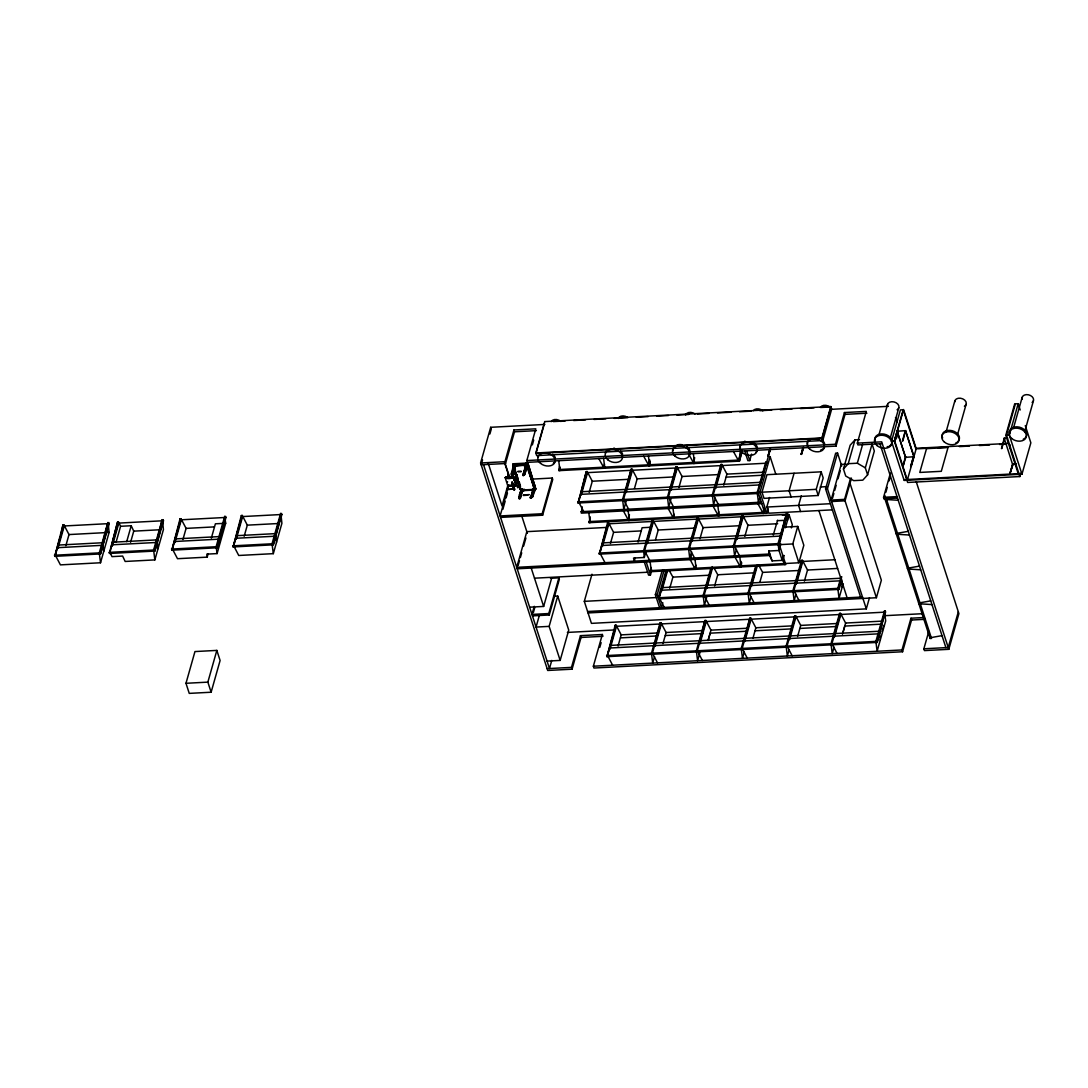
<?xml version="1.0" encoding="UTF-8"?>
<svg xmlns="http://www.w3.org/2000/svg" width="1088" height="1088" viewBox="0 0 1088 1088"><rect width="100%" height="100%" fill="white"/><g stroke="black" fill="none" stroke-linecap="round" stroke-linejoin="round"><path stroke-width="1.5" d="M512.598 474.518L514.692 465.487L513.196 471.471M511.374 473.919L511.496 473.13M513.4 476.843C508.966 481.426 497.855 475.592 513.4 476.843L516.46 484.677L515.794 485.955L508.014 486.186L515.739 485.778M507.865 478.23A12.58 8.527 -1.8 0 0 508.395 476.082L507.933 473.865L508.912 477.319M511.496 473.797C510.49 475.66 513.93 477.455 512.679 474.817M512.842 474.586L513.019 475.85L512.965 473.974M511.646 474.042L511.836 476.082M511.822 474.15L512.013 476.19M509.007 477.999L508.694 476.422M516.623 482.555L517.222 482.161L516.542 482.528M519.085 496.563C519.969 504.193 521.098 487.166 522.73 489.899L521.791 493.136M519.234 497.474L519.153 498.726M519.411 497.583L519.343 498.834M506.954 489.45L514.774 489.097M507.062 489.559L514.692 488.934M508.545 476.802L508.667 477.006M520.173 497.91L522.458 489.042M522.784 474.749C525.966 474.042 522.39 477.224 522.961 474.273M524.348 475.252L524.593 474.558M523.437 473.294L523.722 472.478M520.186 498.399L521.043 495.734M520.39 497.896L520.377 498.603M511.387 473.253L511.958 471.43M523.614 472.6L524.185 470.778M518.976 496.686L521.166 488.988L522.267 488.934M531.189 496.046C537.717 473.239 532.222 503.88 530.332 497.026M511.85 471.553L512.679 468.806M524.076 470.9L525.803 464.902L524.783 468.289M519.438 494.986L520.159 492.374M512.57 468.928L513.468 465.678M533.392 488.349L530.971 496.604M524.511 471.825L525.694 465.025M531.923 495.162L532.644 492.565M63.92 524.878L55.338 555.206L60.425 564.876L100.518 562.768L99.28 552.881L107.862 522.566L109.14 523.6L100.558 553.928L54.754 556.335L62.982 524.933L63.92 524.878L69.006 534.562L65.851 545.686M54.754 556.335L60.166 537.186M61.078 533.99L62.982 524.933M57.95 548.311L64.274 525.966M102.34 544.394L107.862 522.566M100.558 553.928L108.8 522.512M100.518 562.768L109.099 532.44L108.215 523.654M118.483 521.995L109.902 552.323L111.996 556.621L122.631 556.063L125.161 561.462L154.85 559.898L153.612 550.025L162.194 519.697L163.486 520.73L154.904 551.058L109.317 553.466L117.545 522.05L118.483 521.995L120.578 526.293L116.076 542.205M111.126 547.074L117.545 522.05M112.513 545.428L118.837 523.083M126.711 541.634L131.213 525.735L120.578 526.293M130.587 542.273L133.742 531.148L131.213 525.735M153.966 551.113L155.326 546.285M156.672 541.525L162.194 519.697M154.904 551.058L163.132 519.642M154.85 559.898L163.431 529.57L162.547 520.785M180.989 518.704L172.421 549.032L177.507 558.702L207.196 557.138L206.815 554.132L217.097 553.588L216.118 546.72L224.699 516.406L225.991 517.439L217.41 547.767L171.836 550.161L180.064 518.758L180.989 518.704L186.089 528.387L182.934 539.512M171.836 550.161L179.955 521.438M175.018 542.137L181.342 519.792L225.991 517.439M211.344 538.125L215.397 523.804L225.678 523.274L224.699 516.406M207.196 557.138L208.094 553.928M216.471 547.808L217.382 544.598M218.729 539.825L225.053 517.494M217.41 547.767L225.638 516.351M217.097 553.588L225.678 523.274M185.98 683.291L194.956 651.562L216.838 650.406L220.102 660.498L211.126 692.226L189.244 693.382L185.98 683.291L207.862 682.135L216.838 650.406M242.284 515.467L233.702 545.795L238.734 555.478L273.319 553.656L272.027 543.782L280.609 513.454L281.901 514.488L273.319 544.816L233.118 546.938L241.346 515.522L242.284 515.467L247.316 525.15L244.161 536.289M233.118 546.938L240.788 519.806M236.314 538.9L242.638 516.555M273.741 540.07L280.514 516.134M273.319 544.816L281.547 513.4M273.319 553.656L281.901 523.328L281.126 515.998M581.046 637.459L602.929 636.303L602.344 634.494L580.462 635.65L581.046 637.459L572.07 669.188L547.713 670.466L480.597 462.985L490.688 427.298L544.843 424.442M482.555 459.925L481.182 464.794L505.539 463.515L514.515 431.786L513.93 429.978L535.799 428.822L526.823 460.55L527.408 462.359L836.033 446.094L845.022 414.365L844.438 412.542L866.306 411.4L857.33 443.129L857.915 444.938L882.273 443.646M489.899 433.976L491.273 429.107L490.688 427.298M505.539 463.515L504.941 461.706L513.93 429.978M505.498 477.7C526.497 476.53 502.887 479.754 505.594 477.251M520.418 488.118L520.118 489.369L518.01 482.732L521.356 490.919L513.128 463.787L527.857 463.012L535.84 489.178L527.857 463.012M513.713 468.697L513.305 465.066L521.043 490.484L513.074 465.65L527.109 465.011L525.409 470.832M508.042 484.69L502.03 505.92L488.254 463.311M513.658 465.542L513.25 466.575C515.005 467.677 516.351 464.821 515.834 466.439M508.069 486.363L508.273 485.52L516.324 485.112L513.414 477.469M508.83 485.126L500.099 515.957L542.178 513.74L552.282 478.04L532.086 479.114M515.032 464.467L515.25 463.678M502.874 509.293L505.158 501.187M506.083 497.937L507.457 493.068M514.366 469.921L514.134 470.696L514.257 469.948M514.148 489.913C508.599 475.973 515.032 483.97 514.012 490.035L511.809 483.249M514.842 471.226L514.733 471.974M514.583 489.886L512.298 482.188M515.494 470.261L515.209 469.35M516.324 485.112L513.55 478.23L514.039 477.21M516.174 485.629L513.278 477.442M513.74 469.499L515.467 474.817L515.726 473.729M515.671 475.619L516.025 474.368M515.957 474.45C519.833 475.238 511.306 485.887 516.215 474.354M515.018 479.658L516.909 474.762M515.535 479.631L516.786 474.354M516.909 479.278L517.194 478.502L517.072 479.25M517.548 476.979L517.902 477.686M515.794 485.955L516.46 484.677M517.738 482.011L515.644 475.538L517.82 482.093L518.119 480.842M517.82 482.093L518.065 480.842M518.024 482.895L518.378 481.63M518.078 482.895L518.092 481.358M517.466 487.247L519.37 482.338L517.983 487.22M517.602 487.655L519.493 482.746L518.119 487.628M524.294 465.99C523.872 464.454 525.001 467.201 526.864 465.854L527.272 464.821L513.21 465.569M525.518 463.91L525.735 463.121M519.547 485.765L519.547 486.132M528.006 466.412L527.326 467.976L527.095 464.957M532.345 444.91L533.691 440.15M526.755 465.514L527.218 464.25L513.604 464.97L513.142 466.235L526.891 465.052M527.462 464.889L527.598 465.324M521.057 489.015L520.962 490.035L533.474 489.437M520.907 490.933L521.342 489.178M527.326 467.976C528.89 461.652 529.978 477.591 530.128 472.804M523.763 490.96C525.014 489.382 519.52 492.905 521.533 489.491L524.566 489.342M528.088 466.33L527.789 467.595M521.179 491.096L513.128 463.787M528.714 469.934L528.768 469.186M820.801 407.483L830.96 406.953L831.667 409.129L822.786 440.518L536.683 455.614L535.976 453.438L544.422 423.613M530.087 474.858L530.441 473.606L530.128 474.694M531.066 477.197L531.284 476.422M532.481 480.08L532.25 481.25M532.168 481.331L530.441 473.606M532.821 480.964C531.257 481.63 534.874 482.338 534.915 487.438L534.344 488.621L534.888 487.356M533.582 483.698L533.365 484.473L533.474 483.725M533.786 487.941L534.358 487.465L534.97 490.198L526.592 465.691M534.534 490.226L527.163 465.215M535.378 488.254C533.868 493.653 535.65 486.173 535.35 489.274L532.658 496.89M518.106 565.597L519.493 560.674M520.363 557.614L521.71 552.826M523.627 546.081L525.926 537.962M500.575 517.412L542.64 515.195L552.745 479.495L552.282 478.04M742.166 451.547L739.459 461.122L559.014 470.642L559.558 466.358M559.014 470.642L559.912 467.446M534.249 606.315L531.964 614.421L548.787 613.537L558.892 577.85L550.474 578.286M533.351 612.626L534.725 607.757M539.213 615.89L536.044 627.069L549.141 626.375L557.722 596.047L554.445 596.224M529.611 607.186L543.646 606.438L551.766 577.714M758.486 493.49L578.041 503.01L586.269 471.594L587.207 471.553L592.294 481.222L589.152 492.361M578.041 503.01L580.298 495.026M581.21 491.83L586.269 471.594M587.207 471.553L578.626 501.867L583.712 511.55M581.237 494.986L587.561 472.641M532.426 615.876L549.263 614.992L559.354 579.292L558.892 577.85M761.763 503.635L581.318 513.155L582.23 506.831M603.894 468.275L604.452 463.978M764.905 510.272L763.994 513.468L589.166 522.675L590.158 516.814M589.166 522.675L590.063 519.493M551.766 660.416L549.467 668.535L483.521 464.671M547.06 661.11L560.157 660.416L568.738 630.102L557.722 596.047M869.462 597.734L866.306 608.872L591.437 623.37L584.31 601.351L591.981 574.219M784.271 527.136L797.735 526.429L792.785 543.946L599.338 554.146L607.566 522.743L608.505 522.689L613.591 532.358L610.45 543.497M599.338 554.146L607.471 525.422M608.505 522.689L599.923 553.017L605.01 562.686M602.534 546.122L608.858 523.777M572.07 669.188L571.486 667.379L580.462 635.65M634.481 488.403L637.174 478.856L632.087 469.186L631.149 469.227L622.567 499.555L623.805 509.442L626.076 501.405M625.627 491.069L631.149 469.227M632.087 469.186L623.506 499.501L628.592 509.184M626.117 492.619L632.441 470.274M629.326 517.426L628.429 520.608L629.435 514.706M650.039 461.394L648.774 465.909L649.781 460.006M649.699 465.854L650.257 461.557M924.433 617.508L910.969 618.215L911.554 620.024L902.578 651.753L593.953 668.032L593.354 666.223L602.344 634.494M599.787 647.401L601.134 642.641M638.058 542.042L642.11 527.734L651.331 527.245M884.449 611.048L885.686 620.935L877.105 651.263L875.867 641.376L884.449 611.048L885.387 611.007L877.159 642.41L606.954 656.662L615.182 625.246L616.121 625.206L621.207 634.875L618.066 646.014M606.954 656.662L615.087 627.939M616.121 625.206L607.539 655.52L612.626 665.203M635.147 557.94L634.236 561.15L633.529 558.049L644.286 557.491L645.646 552.677M610.15 648.638L616.474 626.294L839.922 614.502L839.569 613.414L840.507 613.374L845.607 623.043L842.452 634.182M655.547 539.553L658.24 530.006L653.154 520.336L652.215 520.377L643.634 550.705L644.286 557.491M646.245 543.81L649.862 531.012M650.76 527.857L652.12 523.056M653.154 520.336L644.572 550.664L649.658 560.334M647.183 543.769L653.507 521.424M678.898 487.628L682.054 476.49L676.967 466.82L676.029 466.861L667.447 497.189L668.685 507.076L670.956 499.038M670.058 490.294L672.778 480.678M673.676 477.523L676.029 466.861M676.967 466.82L668.386 497.134L673.472 506.818M670.997 490.253L677.321 467.908M783.578 555.492L782.204 560.361L779.008 550.487L778.029 543.619L786.61 513.291L787.549 513.25L778.967 543.565L785.767 564.577L650.434 571.717L650.978 567.433M650.434 571.717L651.331 568.521M644.341 562.088L648.57 575.13L650.434 575.022L651.821 570.166M674.206 515.059L673.309 518.242L673.866 513.944M659.586 607.702L655.357 594.66L662.252 570.316M693.641 463.542L694.661 457.64M662.823 602.725L661.45 607.594L657.234 594.565L664.115 570.221M665.965 570.683L658.294 597.815L838.739 588.309L841.446 578.734M664.061 579.754L658.634 598.903L839.079 589.397L841.799 579.809M664.958 576.558L666.318 571.771M666.903 570.642L659.219 597.774L664.319 607.444M661.83 590.879L667.706 570.126M669.746 588.254L672.901 577.13L668.943 569.962M662.946 643.647L666.087 632.509L661.001 622.839L660.062 622.88L651.481 653.208L652.718 663.095L654.541 656.662M654.092 646.313L659.967 625.559M661.001 622.839L652.419 653.154L657.506 662.837M655.03 646.272L661.354 623.927M699.965 538.778L703.12 527.639L698.034 517.97L697.095 518.01L688.514 548.338L689.751 558.226L691.56 551.793M691.125 541.443L693.396 533.419M694.28 530.278L695.64 525.463M698.034 517.97L689.452 548.298L694.538 557.967M692.05 541.402L698.374 519.058M691.574 554.853L690.214 559.667L695.3 569.35M723.778 485.262L726.934 474.123L721.847 464.454L720.909 464.494L712.327 494.822L713.565 504.71L715.374 498.277M714.938 487.927L716.285 483.14M717.196 479.944L718.556 475.13M719.454 471.974L720.814 467.174M721.847 464.454L713.266 494.768L718.352 504.451M715.863 487.886L722.187 465.542L766.129 463.216L765.789 462.128L766.714 462.087L767.067 463.175M694.96 568.262L695.858 565.053M718.189 515.875L718.746 511.578M741.241 451.602L738.521 461.176L740.901 450.459M739.459 461.122L741.812 450.459M710.845 568.317L703.161 595.449L704.398 605.336L706.67 597.312M706.221 586.962L707.581 582.175M708.478 578.979L709.852 574.165M712.232 566.671L704.099 595.408L709.186 605.078M706.71 588.513L712.586 567.759M744.709 450.908L747.878 460.686L749.741 460.578L751.577 454.09M708.274 639.69L710.967 630.142L705.881 620.473L704.942 620.514L696.361 650.842L697.598 660.729L699.87 652.691M714.626 585.888L717.767 574.763L713.823 567.596M705.881 620.473L697.299 650.787L702.386 660.47M699.91 643.906L706.234 621.561M744.845 536.411L748 525.273L742.9 515.603L741.975 515.644L733.394 545.972L734.618 555.859L736.44 549.426M736.454 537.486L741.975 515.644M742.9 515.603L734.318 545.931L739.418 555.601M708.084 640.614L710.178 633.175L746.178 631.271M736.93 539.036L743.254 516.691M765.789 462.128L757.207 492.456L758.431 502.343L759.805 497.515M770.494 449.031L768.033 456.144L769.91 448.691M760.267 483.97L766.129 463.216M768.033 456.144L770.032 449.058M768.495 456.117L770.386 448.678M766.809 513.318L760.009 492.306L770.114 456.62L768.237 456.715L758.132 492.402L764.932 513.414L766.809 513.318L768.182 508.45M740.18 566.984L741.105 561.381M741.118 566.93L741.676 562.632M762.008 492.198L766.958 474.681L821.182 471.825L823.181 477.986L818.217 495.502L763.994 498.358L762.008 492.198L816.231 489.342L821.182 471.825M764.415 508.722L763.069 513.509L764.075 507.606M832.374 509.85L768.794 513.21L766.809 507.049L769.515 497.502M755.725 565.95L748.041 593.082L749.278 602.97L751.101 596.55M750.652 586.187L756.527 565.434M756.65 565.91L748.979 593.042L754.066 602.711M751.59 586.146L757.466 565.393M759.954 581.93L762.647 572.397L758.703 565.23M752.964 638.234L755.847 627.776L750.761 618.106L749.822 618.147L741.241 648.475L742.478 658.362L744.287 651.93M773.255 535.024L777.621 520.186M744.301 639.989L745.661 635.202M746.558 632.006L749.822 618.147M750.761 618.106L742.179 648.421L747.266 658.104M744.777 641.539L751.101 619.194M794.077 473.253L789.113 490.77L791.112 496.93M803.692 447.277L801.217 454.39L802.699 448.365M801.217 454.39L803.216 447.304M801.679 454.362L803.175 448.338M779.742 539.92L786.61 513.291M779.321 544.653L787.549 513.25M780.844 544L779.008 550.487L768.726 551.031L769.107 554.037M785.427 527.775L789.099 514.787L782.367 515.141M791.384 527.911L792.295 524.661L789.099 514.787M784.829 564.631L782.734 560.334L784.094 555.519M801.298 495.815L798.592 505.376L800.591 511.537M822.786 440.518L822.079 438.355L830.96 406.953M650.08 570.629L798.878 562.782L803.828 545.265L797.735 526.429M804.372 581.155L807.527 570.03L802.441 560.347L801.502 560.402L792.921 590.716L794.158 600.603L795.967 594.184M795.532 583.821L800.047 567.841M802.441 560.347L793.859 590.675L798.946 600.345M836.033 446.094L835.448 444.271L844.438 412.542M796.47 583.78L802.794 561.435M860.594 597.094L825.574 488.852L835.679 453.152L837.542 453.057L841.731 465.977M866.306 608.872L827.451 488.757L837.542 453.057M797.572 636.548L800.727 625.41L795.627 615.74L794.702 615.781L786.121 646.109L787.358 655.996L789.167 649.563M788.732 639.214L794.594 618.46M795.627 615.74L787.046 646.054L792.146 655.738M789.657 639.173L795.981 616.828M832.483 498.345L833.884 493.422M834.741 490.389L836.169 485.302M838.005 478.815L840.303 470.71M867.598 474.858L865.327 467.84L872.059 444.04L874.33 451.058L867.598 474.858L862.798 480.162L853.74 480.638L845.716 476.014L843.445 468.996L850.177 445.196L854.991 439.892L859.52 439.661M843.445 468.996L848.246 463.692L854.991 439.892M588.064 612.938L876.398 597.734L844.574 499.365L850.544 478.285M851.469 478.108L845.05 500.82L831.586 501.527M848.246 463.692L857.317 463.216L862.702 444.176M879.186 433.962L887.577 404.287M840.956 577.184L837.801 588.35L839.038 598.237L843.118 583.821M839.501 584.65L841.758 576.667M839.569 613.414L831.001 643.742L832.225 653.63L834.047 647.197M833.598 636.847L839.474 616.094M840.507 613.374L831.926 643.688L837.026 653.371M890.406 437.539L898.797 407.864M834.537 636.806L840.861 614.462L885.741 612.095M1025.277 425.612L1030.853 442.83L1021.958 474.218L904.155 480.434L891.507 441.32L900.388 409.918L903.19 409.768L915.851 448.895M903.19 409.768L894.309 441.17L907.664 482.46L1019.864 476.544L1020.748 473.402M891.507 441.32C899.518 443.238 899.49 417.67 894.431 441.538M842.71 633.515L844.818 626.076L882.45 624.09M897.491 498.059L884.027 498.766L883.565 497.311L890.446 472.981M884.027 498.766L884.952 495.516M885.863 492.279L887.25 487.41M889.086 480.923L890.46 476.054M902.414 440.953L905.23 431.038M902.89 440.926L905.57 430.644L897.11 431.256L905.556 457.327L914.015 456.729L905.57 430.644M903.434 464.059L902.632 466.888L905.434 456.974M903.543 464.413L902.741 467.255L905.896 456.946M905.556 457.327L897.165 431.093M910.615 466.303L913.893 456.362L911.091 466.276M910.738 466.67L913.43 456.389M914.015 456.729L907.324 480.039L894.676 440.926L903.557 409.523L916.218 448.637L914.437 454.92M876.398 597.734L881.362 580.217L850 483.303M878.478 634.481L884.802 612.136M877.159 642.41L885.387 611.007M881.987 631.448L883.66 625.491M946.057 431.977L954.897 400.738M957.712 433.99L966.117 404.314M902.578 651.753L901.993 649.944L910.969 618.215M916.259 481.794L958.909 613.618L948.804 649.318L924.446 650.597L923.862 648.788L928.798 631.339M1001.898 448.528L1004.17 438.11L1012.561 464.345L1015.92 464.168M1001.436 448.555L1004.714 438.614M1014.696 403.893L1005.802 435.295L1018.463 474.409M1019.864 476.544L1006.509 435.254L1015.39 403.852L1018.191 403.716L1020.218 409.972M958.324 611.81L948.219 647.51L923.862 648.788M1021.958 474.218L1009.31 435.105L1018.191 403.716M1013.377 428.427L1022.217 397.188M1009.895 447.943L1010.235 445.128M1012.914 463.964L1009.759 474.259L1013.023 464.331M1009.759 474.259L1012.602 464.182L1015.974 464.005M1024.597 432.004L1033.437 400.765M526.905 464.848L524.035 474.681M534.494 488.294L532.318 495.87L530.536 498.236M513.006 471.376L512.856 474.912M525.232 470.723L523.858 474.572M513.346 472.41L515.032 466.575M514.216 469.69L515.154 466.453M525.572 471.77L527.367 465.814L526.429 469.05M534.018 492.497L534.847 489.369M512.856 474.096L513.454 472.287M525.681 471.648L524.783 474.069M520.431 497.529L522.73 489.899M533.256 495.081L532.331 497.379M523.233 473.96L523.546 473.171M523.872 473.389L523.015 475.483M524.049 473.498L523.206 475.592M525.178 473.321L524.484 474.681M530.346 498.127L531.678 496.89M507.538 481.59L507.525 482.161M530.101 497.379L531.379 496.971M511.591 475.334L512.842 475.266M908.262 531.325L896.118 533.487M919.51 566.1L907.365 568.262M930.757 600.862L918.612 603.024M942.004 635.637L929.859 637.799M523.246 494.918L529.38 494.605M523.328 495.489L527.911 495.176M517.983 471.281L521.043 471.158M518.051 471.852L521.084 471.73M553.33 421.586L565.175 420.961M573.648 420.526L585.494 419.9M593.966 419.451L605.812 418.826M614.271 418.377L627.817 417.67M636.276 417.221L648.135 416.595M656.594 416.146L668.454 415.521M676.913 415.072L688.758 414.446M697.231 414.011L709.077 413.386M717.536 412.937L731.082 412.216M739.554 411.767L751.4 411.142M759.859 410.706L771.718 410.081M780.178 409.632L792.023 409.006M800.496 408.558L814.028 407.85M830.865 409.36L888.406 406.327M514.515 431.786L536.384 430.63M845.022 414.365L866.891 413.209M535.976 453.438L822.079 438.355M480.597 462.985L504.941 461.706M526.823 460.55L835.448 444.271M857.33 443.129L881.688 441.837L948.804 649.318M1006.509 435.254L1009.31 435.105M1004.129 438.274L1007.542 437.934M512.91 464.576L527.639 463.801M916.11 448.283L1007.774 443.455M917.524 448.8L927.574 448.27M937.611 447.739L947.662 447.209M959.385 446.597L969.435 446.066M979.486 445.536L989.522 445.006M999.573 444.475L1006.278 444.122M558.661 469.554L739.106 460.034M508.626 476L508.817 477.306M586.622 472.682L721.262 465.582L720.909 464.494M516.664 477.21L516.542 477.972M505.553 477.85L513.291 477.469M531.651 477.741L531.651 478.094M846.26 464.127L841.214 464.386L831.11 500.086L844.574 499.365M592.294 481.222L629.041 479.291M637.174 478.856L673.921 476.925M682.054 476.49L718.801 474.558M726.934 474.123L763.681 472.192M515.902 485.561L507.674 485.561L505.199 477.673M534.004 485.003L534.004 485.37M726.145 477.142L763.776 475.17M520.295 488.199L520.091 489.287M514.121 489.627L511.863 482.215M521.206 490.307L533.528 489.614M534.657 489.763L527 464.671M521.07 490.756L534.698 490.035M582.162 491.722L626.103 489.41M627.042 489.355L670.983 487.043M671.908 486.989L715.85 484.677M716.788 484.622L760.73 482.31M580.747 494.36L624.702 492.034M625.627 491.994L669.569 489.668M670.507 489.627L714.449 487.302L714.802 488.39M519.03 497.855L519.996 497.801M903.883 479.686L1021.006 473.511M63.335 526.021L109.14 523.6M117.898 523.138L163.486 520.73M281.901 514.488L241.699 516.61L241.346 515.522M820.284 486.975L826.975 486.622M577.687 501.922L760.009 492.306M825.574 488.852L827.451 488.757M69.006 534.562L109.099 532.44M133.742 531.148L160.126 529.747M186.089 528.387L214.118 526.905M247.316 525.15L278.623 523.505M580.856 511.7L761.301 502.18M883.565 497.311L897.029 496.604M885.115 499.446L898.212 500.276M766.809 507.049L830.389 503.703M58.861 545.047L102.802 542.735L103.686 551.534M113.438 542.178L157.148 539.866L158.032 548.665M175.943 538.873L219.654 536.574L220.279 542.354M237.225 535.65L275.563 533.623L276.502 542.422M57.46 547.686L101.402 545.374M588.812 521.601L763.64 512.38L763.994 513.468M787.902 514.338L607.92 523.818L607.566 522.743M54.4 555.247L100.218 552.84M108.963 552.378L154.55 549.97M171.482 549.073L217.056 546.679M232.764 545.85L272.966 543.728M606.138 527.462L526.823 531.651L516.732 567.338L769.869 553.996M777.294 520.703L784.652 520.322M613.591 532.358L641.186 530.903M658.24 530.006L694.987 528.074M703.12 527.639L739.867 525.708M748 525.273L777.675 523.709M603.459 542.858L647.17 540.559M648.094 540.505L692.036 538.193M692.974 538.138L736.916 535.826M737.854 535.772L781.565 533.474M602.058 545.496L645.755 543.184M646.694 543.143L690.635 540.818M691.574 540.777L735.515 538.451L735.869 539.539M896.362 534.208L909.459 535.038M598.985 553.058L778.967 543.565M517.194 568.793L770.331 555.451M769.57 555.478L772.099 560.891L782.734 560.334M798.47 561.666L834.904 559.735M534.507 578.19L647.632 572.234M672.901 577.13L709.634 575.185M717.767 574.763L754.514 572.818M762.647 572.397L799.394 570.452M807.527 570.03L837.597 568.439M907.61 568.983L920.706 569.813M662.755 587.615L706.697 585.303M707.635 585.249L751.577 582.937M752.515 582.882L796.457 580.57M797.382 580.516L841.337 578.204M661.354 590.254L705.296 587.928M706.234 587.887L750.176 585.562M751.101 585.521L795.042 583.195M655.357 594.66L657.234 594.565M584.31 601.351L656.295 597.557M587.588 611.497L862.471 596.999M918.857 603.745L931.954 604.574M567.378 632.427L614.774 629.925M885.55 615.645L922.787 613.686M621.207 634.875L657.954 632.944M666.087 632.509L702.834 630.578M710.967 630.142L747.714 628.211M755.847 627.776L792.594 625.845M800.727 625.41L837.474 623.478M845.607 623.043L882.354 621.112M911.554 620.024L925.018 619.317M620.432 637.881L656.418 635.99M665.312 635.542L702.943 633.556M755.058 630.795L791.058 628.905M799.938 628.429L835.938 626.538M611.075 645.374L655.017 643.062M655.955 643.008L699.897 640.696L704.942 620.514M700.822 640.642L744.777 638.33M745.702 638.275L789.643 635.963M790.582 635.909L834.523 633.597M835.462 633.542L879.403 631.23M653.616 645.687L609.674 648.013L610.014 649.087M654.541 645.646L698.482 643.321M699.421 643.28L743.362 640.954M744.301 640.914L788.242 638.588L788.596 639.676M606.601 655.574L876.806 641.322M547.128 668.658L571.486 667.379M593.354 666.223L901.993 649.944M857.317 463.216L865.327 467.84M533.732 489.423L533.27 488.471M733.434 451.493L738.167 460.088M757.969 503.839L762.715 512.421M688.554 453.859L693.301 462.454M713.089 506.206L717.835 514.787M735.094 557.301L739.826 565.896M643.674 456.226L648.421 464.821M668.209 508.572L672.955 517.154M598.794 458.592L603.541 467.187M623.397 510.925L628.075 519.52M905.529 430.807L913.961 456.892M895.492 417.588L897.042 422.402M879.934 443.768L945.894 647.632M886.271 498.644L931.505 638.438L930.104 638.52L884.87 498.726M878.356 634.943L878.002 633.855L834.061 636.181L834.414 637.255M816.231 489.342L818.217 495.502M818.91 510.571L847.13 597.802M840.276 581.917L839.922 580.829L795.981 583.154L796.334 584.242M838.739 588.309L839.079 589.397M833.476 637.31L833.122 636.222L789.181 638.547L789.534 639.622M770.114 456.62L775.853 474.382M801.502 560.402L801.856 561.476M792.785 543.946L798.878 562.782M780.518 537.186L780.164 536.098L736.454 538.41L736.807 539.498M759.682 486.023L759.329 484.935L715.387 487.261L715.741 488.335M746.586 450.799L749.741 460.578M794.702 615.781L795.042 616.869M740.302 452.567L740.656 453.655M768.903 551.018L772.099 560.891M719.114 515.834L717.89 505.947M694.579 463.488L693.342 453.614M697.095 518.01L697.449 519.098M696.238 569.296L695.001 559.422M674.247 518.201L673.01 508.314M652.215 520.377L652.569 521.465M651.358 571.662L650.134 561.789M646.218 561.993L650.434 575.022M629.367 520.567L628.13 510.68M660.062 622.88L660.416 623.968M604.819 468.221L603.595 458.347M590.09 522.634L588.798 512.761M615.182 625.246L615.536 626.334M559.953 470.587L558.715 460.714M527.218 464.25L534.888 487.519M527.272 464.821L535.214 489.355M542.178 513.74L542.64 515.195M519.058 481.834L520.54 486.431M513.958 469.567L515.644 474.817M513.699 477.7L516.134 485.112L508.178 485.969M504.778 462.386L509.374 476.585M504.519 462.686L508.926 475.986M521.655 515.658L527.367 533.324M548.787 613.537L549.263 614.992M531.216 568.058L543.646 606.438M549.141 626.375L560.157 660.416M280.609 513.454L280.962 514.542M274.516 537.35L274.162 536.262L235.824 538.274L236.178 539.362M218.606 540.287L218.253 539.199L174.542 541.511L174.896 542.599M180.064 518.758L180.418 519.846M207.862 682.135L211.126 692.226M156.087 543.592L155.734 542.504L112.037 544.802L112.377 545.89M511.7 475.211L511.564 474.45M518.922 497.978L519.03 497.121M507.933 473.865L508.096 476.095A12.58 8.527 -1.8 0 1 507.579 478.244M786.964 514.379L787.59 520.159M879.553 632.686L880.287 640.016M841.622 581.128L842.221 587.003M739.881 557.056L740.765 565.842M648.475 455.981L649.346 464.766M954.734 401.962A5.889 4.202 15.8 0 1 962.717 398.847A5.889 4.202 15.8 0 1 964.39 406.218M1022.217 399.269A5.889 4.202 15.8 0 1 1028.391 394.781A5.889 4.202 15.8 0 1 1033.056 401.499M1032.471 402.138A5.889 4.202 15.8 0 1 1032.104 402.424M1009.678 433.786A8.84 6.31 15.8 0 1 1019.374 427.149A8.84 6.31 15.8 0 1 1025.535 437.634M1025.059 438.097A8.84 6.31 15.8 0 1 1024.529 438.518M1023.93 438.886A8.84 6.31 15.8 0 1 1023.264 439.198M942.616 437.974A8.84 6.31 15.8 0 1 952.054 430.698A8.84 6.31 15.8 0 1 957.753 441.646M956.61 442.435A8.84 6.31 15.8 0 1 955.944 442.748M887.577 406.368A5.889 4.202 15.8 0 1 894.037 401.934A5.889 4.202 15.8 0 1 898.158 408.938M897.478 409.523A5.889 4.202 15.8 0 1 897.07 409.768M891.874 443.129A8.84 6.31 15.8 0 1 890.433 445.196M889.889 445.618A8.84 6.31 15.8 0 1 889.29 445.985M887.93 446.556A8.84 6.31 15.8 0 1 887.169 446.746M875.051 440.885A8.84 6.31 15.8 0 1 881.77 433.908A8.84 6.31 15.8 0 1 892.051 440.64M820.434 407.456A5.889 4.202 15.8 0 1 830.158 407.306M830.525 407.687A5.889 4.202 15.8 0 1 831.477 409.319M824.568 446.678A8.84 6.31 15.8 0 1 824.31 447.25M823.983 447.78A8.84 6.31 15.8 0 1 821.97 449.534M821.318 449.847A8.84 6.31 15.8 0 1 820.61 450.106M807.731 444.434A8.84 6.31 15.8 0 1 807.731 441.306M821.97 440.001A8.84 6.31 15.8 0 1 824.731 444.19M753.331 410.638A5.889 4.202 15.8 0 1 762.838 410.856M757.411 449.63A8.84 6.31 15.8 0 1 755.793 452.295M740.411 447.984A8.84 6.31 15.8 0 1 740.411 444.856M744.369 441.429A8.84 6.31 15.8 0 1 745.117 441.238M754.65 443.55A8.84 6.31 15.8 0 1 757.411 447.739M685.63 414.936A5.889 4.202 15.8 0 1 695.123 414.052M690.091 453.179A8.84 6.31 15.8 0 1 689.683 454.349M672.928 450.894A8.84 6.31 15.8 0 1 673.35 447.834M677.049 444.978A8.84 6.31 15.8 0 1 681.931 444.72M686.678 446.61A8.84 6.31 15.8 0 1 689.928 450.65M618.31 418.486A5.889 4.202 15.8 0 1 627.368 417.289M605.526 453.179A8.84 6.31 15.8 0 1 606.356 450.854M613.768 448.161A8.84 6.31 15.8 0 1 614.625 448.27M620.622 451.18A8.84 6.31 15.8 0 1 622.608 454.199M551.167 421.654A5.889 4.202 15.8 0 1 560.891 421.505M555.302 460.877A8.84 6.31 15.8 0 1 554.322 462.482M553.846 462.944A8.84 6.31 15.8 0 1 553.302 463.366M538.22 457.354A8.84 6.31 15.8 0 1 538.465 455.505M552.704 454.199A8.84 6.31 15.8 0 1 555.288 457.749M513.672 467.092L513.318 468.357L513.699 467.174M515.712 473.566L515.386 474.735L515.766 473.566M529.298 470.465L529.081 471.24L529.366 470.465M544.721 421.586L535.84 452.989L821.93 437.906L830.824 406.504L544.721 421.586M532.25 489.722L532.222 490.511L532.25 489.722M926.527 448.65L919.782 472.437L941.297 471.308L948.029 447.508L926.527 448.65M505.961 478.298L505.961 478.298M1011.69 438.478A8.84 6.31 15.8 0 0 1026.134 437.349A8.84 6.31 15.8 0 0 1015.335 428.169A8.84 6.31 15.8 0 0 1011.69 438.478M877.064 445.577A8.84 6.31 15.8 0 0 891.507 444.448A8.84 6.31 15.8 0 0 880.709 435.268A8.84 6.31 15.8 0 0 877.064 445.577M944.37 442.027A8.84 6.31 15.8 0 0 958.827 440.898A8.84 6.31 15.8 0 0 948.029 431.718A8.84 6.31 15.8 0 0 944.37 442.027M809.744 449.126A8.84 6.31 15.8 0 0 824.187 447.998A8.84 6.31 15.8 0 0 813.389 438.818A8.84 6.31 15.8 0 0 809.744 449.126M742.424 452.676A8.84 6.31 15.8 0 0 756.867 451.547A8.84 6.31 15.8 0 0 746.069 442.367A8.84 6.31 15.8 0 0 742.424 452.676M675.104 456.226A8.84 6.31 15.8 0 0 689.561 455.097A8.84 6.31 15.8 0 0 678.762 445.917A8.84 6.31 15.8 0 0 675.104 456.226M607.784 459.775A8.84 6.31 15.8 0 0 622.241 458.646A8.84 6.31 15.8 0 0 611.442 449.466A8.84 6.31 15.8 0 0 607.784 459.775M540.478 463.325A8.84 6.31 15.8 0 0 554.921 462.196A8.84 6.31 15.8 0 0 544.122 453.016A8.84 6.31 15.8 0 0 540.478 463.325"/></g></svg>
